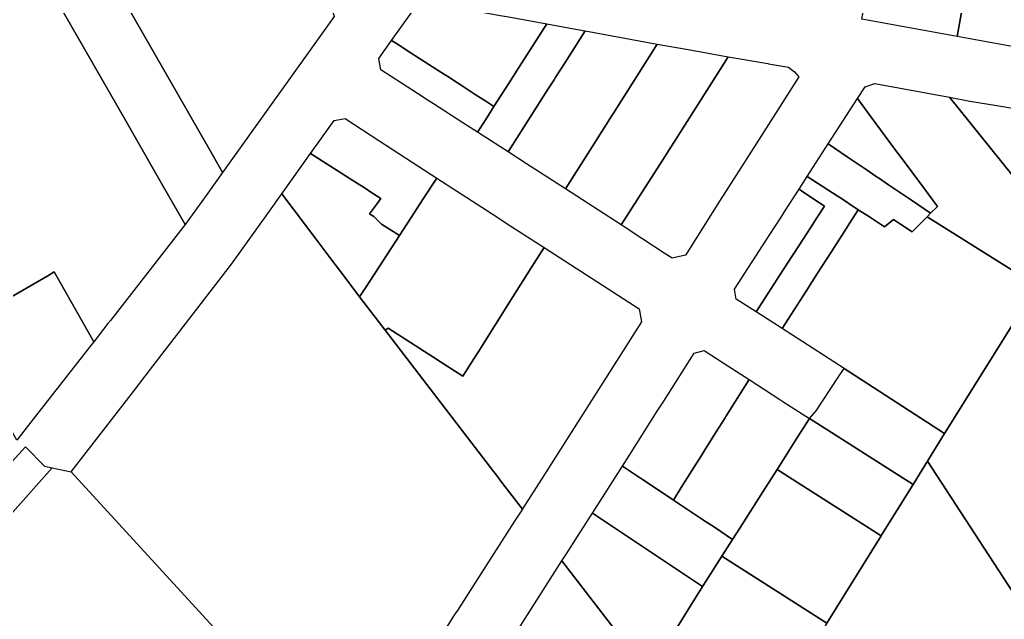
# Model space of a CAD drawing. Header units: metres. Extents: x 3 to 1005126, y 39 to 4383651.
# Drawn here: x 490109.2 to 490303.2, y 4370606 to 4370724.1 of the extents above; entities that cross this region are included whole.
import ezdxf

# ---------------------------------------------------------------- set-up
doc = ezdxf.new("R2010")
doc.units = ezdxf.units.M
doc.header["$MEASUREMENT"] = 0
doc.layers.add('TM_Llucmajor', color=7, linetype='Continuous')

msp = doc.modelspace()

# ---------------------------------------------------------------- linework, layer by layer
at = {"layer": 'TM_Llucmajor', "linetype": 'Continuous', "flags": 128}
for points in [[(490315.57, 4370716.88), (490293.91, 4370720.78), (490295.02, 4370727.02), (490295.32, 4370728.74), (490297.27, 4370739.72), (490297.52, 4370741.13), (490297.78, 4370742.58), (490298.56, 4370747), (490299.04, 4370749.7), (490299.37, 4370751.54), (490300.19, 4370756.18), (490309.83, 4370754.45), (490312.71, 4370753.93), (490321.97, 4370752.27), (490320.82, 4370745.91), (490320.27, 4370742.88), (490319.53, 4370738.76), (490319.11, 4370736.44), (490318.59, 4370733.57), (490316.91, 4370724.29), (490315.57, 4370716.88)], [(490110.48, 4370738.33), (490122.19, 4370736.23), (490125.29, 4370735.67), (490126.63, 4370733.33), (490128.63, 4370729.84), (490147.03, 4370697.71), (490149.14, 4370694.03), (490145.88, 4370689.48), (490141.78, 4370683.74), (490137.05, 4370691.99), (490131.98, 4370700.84), (490130.33, 4370703.71), (490121.73, 4370718.71), (490115.06, 4370730.35), (490111.74, 4370736.13), (490110.48, 4370738.33)], [(490125.29, 4370735.67), (490130.48, 4370734.74), (490170.28, 4370727.59), (490171.12, 4370724.75), (490149.14, 4370694.03), (490147.03, 4370697.71), (490128.63, 4370729.84), (490126.63, 4370733.33), (490125.29, 4370735.67)], [(490293.91, 4370720.78), (490275.1, 4370724.17), (490275.56, 4370726.75), (490276.2, 4370730.36), (490278.23, 4370730), (490284.17, 4370728.95), (490285.56, 4370728.7), (490287.94, 4370728.28), (490293.03, 4370727.37), (490295.02, 4370727.02), (490293.91, 4370720.78)], [(490183.39, 4370719.43), (490182.46, 4370720.03), (490187.08, 4370726.5), (490189.55, 4370727.54), (490203.87, 4370724.93), (490205.13, 4370724.7), (490213.05, 4370723.26), (490207.55, 4370714.69), (490205.61, 4370711.66), (490202.63, 4370707.02), (490200.82, 4370708.18), (490199.14, 4370709.26), (490196.37, 4370711.06), (490194.55, 4370712.24), (490193.86, 4370712.69), (490193.22, 4370713.1), (490192.91, 4370713.3), (490189.81, 4370715.3), (490186.14, 4370717.66), (490183.39, 4370719.43)], [(490205.4, 4370698.04), (490199.37, 4370701.93), (490200.99, 4370704.46), (490201.54, 4370705.32), (490202.63, 4370707.02), (490205.61, 4370711.66), (490207.55, 4370714.69), (490213.05, 4370723.26), (490218.36, 4370722.29), (490220.6, 4370721.88), (490218.34, 4370718.33), (490216.53, 4370715.5), (490214.85, 4370712.87), (490214.48, 4370712.28), (490213.32, 4370710.46), (490207.61, 4370701.51), (490205.4, 4370698.04)], [(490209.02, 4370695.71), (490205.4, 4370698.04), (490207.61, 4370701.51), (490213.32, 4370710.46), (490214.48, 4370712.28), (490214.85, 4370712.87), (490216.53, 4370715.5), (490218.34, 4370718.33), (490220.6, 4370721.88), (490234.82, 4370719.31), (490229.12, 4370710.34), (490227.76, 4370708.2), (490226.18, 4370705.71), (490225.78, 4370705.07), (490224.66, 4370703.31), (490221.97, 4370699.08), (490216.69, 4370690.76), (490209.02, 4370695.71)], [(490180.3, 4370714.24), (490179.91, 4370716.46), (490182.46, 4370720.03), (490183.39, 4370719.43), (490186.14, 4370717.66), (490189.81, 4370715.3), (490192.91, 4370713.3), (490193.22, 4370713.1), (490193.86, 4370712.69), (490194.55, 4370712.24), (490196.37, 4370711.06), (490199.14, 4370709.26), (490200.82, 4370708.18), (490202.63, 4370707.02), (490201.54, 4370705.32), (490200.99, 4370704.46), (490199.37, 4370701.93), (490196.47, 4370703.8), (490190.74, 4370707.5), (490189.65, 4370708.21), (490187.55, 4370709.56), (490186.47, 4370710.26), (490180.3, 4370714.24)], [(490227.7, 4370683.66), (490216.69, 4370690.76), (490221.97, 4370699.08), (490224.66, 4370703.31), (490225.78, 4370705.07), (490226.18, 4370705.71), (490227.76, 4370708.2), (490229.12, 4370710.34), (490234.82, 4370719.31), (490240.9, 4370718.2), (490248.77, 4370716.78), (490247.17, 4370714.26), (490235.42, 4370695.79), (490232.96, 4370691.93), (490227.7, 4370683.66)], [(490235.42, 4370695.79), (490247.17, 4370714.26), (490248.77, 4370716.78), (490256.57, 4370715.46), (490256.76, 4370715.43), (490260.66, 4370714.77), (490261.87, 4370713.81), (490262.7, 4370712.87), (490254.41, 4370699.85), (490249.33, 4370691.86), (490247.1, 4370688.36), (490240.61, 4370678.14), (490240.35, 4370677.74), (490237.75, 4370677.13), (490236.19, 4370678.14), (490231.76, 4370681.02), (490227.7, 4370683.66), (490232.96, 4370691.93), (490235.42, 4370695.79)], [(490315.2, 4370680.52), (490309.67, 4370671.69), (490287.98, 4370685.27), (490288.68, 4370685.98), (490290, 4370687.31), (490287.25, 4370691.02), (490282.65, 4370697.21), (490281.95, 4370698.16), (490279.71, 4370701.18), (490276.94, 4370704.91), (490274.24, 4370708.55), (490275.75, 4370710.89), (490277.65, 4370711.54), (490292.41, 4370708.82), (490315.2, 4370680.52)], [(490272.24, 4370697.09), (490268.49, 4370699.62), (490274.24, 4370708.55), (490276.94, 4370704.91), (490279.71, 4370701.18), (490281.95, 4370698.16), (490282.65, 4370697.21), (490287.25, 4370691.02), (490290, 4370687.31), (490288.68, 4370685.98), (490285.12, 4370688.4), (490283.16, 4370689.71), (490280.78, 4370691.32), (490280.36, 4370691.6), (490278.39, 4370692.93), (490278.16, 4370693.09), (490275.78, 4370694.71), (490272.24, 4370697.09)], [(490301.71, 4370707.18), (490308.3, 4370706.07), (490328.7, 4370702.57), (490319.33, 4370687.13), (490319.12, 4370686.78), (490315.2, 4370680.52), (490292.41, 4370708.82), (490296.41, 4370708.08), (490301.71, 4370707.18)], [(490174.84, 4370692.4), (490166.49, 4370697.72), (490171.13, 4370704.21), (490173.28, 4370704.62), (490179.96, 4370700.29), (490187.85, 4370695.18), (490191.36, 4370692.9), (490188.68, 4370688.78), (490186.29, 4370685.11), (490183.99, 4370681.57), (490180.49, 4370683.84), (490178.95, 4370685.31), (490178.12, 4370685.83), (490179.66, 4370687.99), (490180.31, 4370688.9), (490178.18, 4370690.27), (490177.43, 4370690.75), (490174.84, 4370692.4)], [(490273.01, 4370687.58), (490271.88, 4370688.32), (490269.35, 4370689.97), (490264.36, 4370693.22), (490268.49, 4370699.62), (490272.24, 4370697.09), (490275.78, 4370694.71), (490278.16, 4370693.09), (490278.39, 4370692.93), (490280.36, 4370691.6), (490280.78, 4370691.32), (490283.16, 4370689.71), (490285.12, 4370688.4), (490288.68, 4370685.98), (490287.98, 4370685.27), (490287.12, 4370684.41), (490285.8, 4370683.07), (490285.03, 4370682.3), (490282.77, 4370683.82), (490281.37, 4370684.76), (490279.61, 4370683.29), (490276.62, 4370685.24), (490274.41, 4370686.67), (490274.12, 4370686.86), (490273.01, 4370687.58)], [(490167.52, 4370680.91), (490160.81, 4370689.79), (490166.49, 4370697.72), (490174.84, 4370692.4), (490177.43, 4370690.75), (490178.18, 4370690.27), (490180.31, 4370688.9), (490179.66, 4370687.99), (490178.12, 4370685.83), (490178.95, 4370685.31), (490180.49, 4370683.84), (490183.99, 4370681.57), (490177.45, 4370671.51), (490176.15, 4370669.51), (490175.98, 4370669.73), (490172.39, 4370674.48), (490170.31, 4370677.23), (490167.52, 4370680.91)], [(490181.2, 4370662.92), (490176.15, 4370669.51), (490177.45, 4370671.51), (490183.99, 4370681.57), (490186.29, 4370685.11), (490188.68, 4370688.78), (490191.36, 4370692.9), (490202.27, 4370685.83), (490205.92, 4370683.46), (490212.49, 4370679.2), (490209.98, 4370675.23), (490206.37, 4370669.5), (490199.5, 4370658.59), (490198.67, 4370657.28), (490196.48, 4370653.86), (490191.56, 4370657.03), (490191.5, 4370657.07), (490181.8, 4370663.32), (490181.2, 4370662.92)], [(490259.41, 4370663.25), (490254.29, 4370666.52), (490259.05, 4370673.89), (490261.33, 4370677.42), (490261.74, 4370678.05), (490264.39, 4370682.15), (490265, 4370683.09), (490266.28, 4370685.07), (490267.77, 4370687.38), (490266.59, 4370688.16), (490263.51, 4370690.21), (490262.75, 4370690.72), (490264.36, 4370693.22), (490269.35, 4370689.97), (490271.88, 4370688.32), (490273.01, 4370687.58), (490274.12, 4370686.86), (490274.41, 4370686.67), (490272.74, 4370684.07), (490271.15, 4370681.58), (490269.18, 4370678.5), (490268.09, 4370676.8), (490266.4, 4370674.15), (490264.13, 4370670.61), (490259.41, 4370663.25)], [(490254.29, 4370666.52), (490250.34, 4370669.05), (490250.03, 4370670.99), (490256.27, 4370680.67), (490257.98, 4370683.32), (490259.33, 4370685.42), (490259.94, 4370686.36), (490262.75, 4370690.72), (490263.51, 4370690.21), (490266.59, 4370688.16), (490267.77, 4370687.38), (490266.28, 4370685.07), (490265, 4370683.09), (490264.39, 4370682.15), (490261.74, 4370678.05), (490261.33, 4370677.42), (490259.05, 4370673.89), (490254.29, 4370666.52)], [(490271.61, 4370655.37), (490259.41, 4370663.25), (490264.13, 4370670.61), (490266.4, 4370674.15), (490268.09, 4370676.8), (490269.18, 4370678.5), (490271.15, 4370681.58), (490272.74, 4370684.07), (490274.41, 4370686.67), (490276.62, 4370685.24), (490279.61, 4370683.29), (490281.37, 4370684.76), (490282.77, 4370683.82), (490285.03, 4370682.3), (490285.8, 4370683.07), (490287.12, 4370684.41), (490287.98, 4370685.27), (490309.67, 4370671.69), (490309.31, 4370671.12), (490291.43, 4370642.56), (490271.61, 4370655.37)], [(490316.19, 4370679.04), (490316.45, 4370679.3), (490316.59, 4370679.1), (490325.26, 4370666.69), (490329.52, 4370660.59), (490346.66, 4370636.19), (490389.58, 4370575.94), (490387.4, 4370573.3), (490359.55, 4370527.51), (490358.04, 4370529.81), (490288.07, 4370637.12), (490291.43, 4370642.56), (490309.31, 4370671.12), (490309.67, 4370671.69), (490315.2, 4370680.52), (490316.19, 4370679.04)], [(490202.59, 4370635.03), (490181.2, 4370662.92), (490181.8, 4370663.32), (490191.5, 4370657.07), (490191.56, 4370657.03), (490196.48, 4370653.86), (490198.67, 4370657.28), (490199.5, 4370658.59), (490206.37, 4370669.5), (490209.98, 4370675.23), (490212.49, 4370679.2), (490231.21, 4370667.16), (490231.73, 4370664.59), (490214.27, 4370637.19), (490212.56, 4370634.5), (490208.26, 4370627.76), (490208.22, 4370627.69), (490205.3, 4370631.49), (490204.39, 4370632.68), (490202.91, 4370634.61), (490202.59, 4370635.03)], [(490099.07, 4370657.9), (490098.92, 4370658.16), (490097.58, 4370660.49), (490096.16, 4370662.96), (490102.83, 4370666.82), (490114.69, 4370673.67), (490115.97, 4370674.41), (490123.74, 4370660.64), (490123.43, 4370660.24), (490122.93, 4370659.61), (490112.29, 4370645.98), (490108.62, 4370641.28), (490102.22, 4370652.42), (490101.75, 4370653.24), (490099.07, 4370657.9)], [(490237.99, 4370629.48), (490234.4, 4370631.87), (490231.51, 4370633.79), (490227.93, 4370636.17), (490229.31, 4370638.34), (490234.81, 4370646.97), (490236.08, 4370648.97), (490242.09, 4370658.41), (490244.02, 4370658.91), (490247.8, 4370656.48), (490252.89, 4370653.2), (490248.34, 4370645.95), (490248.18, 4370645.7), (490246.44, 4370642.92), (490245.64, 4370641.65), (490244.92, 4370640.51), (490244.34, 4370639.58), (490243.52, 4370638.28), (490242.02, 4370635.89), (490239.52, 4370631.92), (490237.99, 4370629.48)], [(490285.24, 4370632.53), (490264.8, 4370645.54), (490266.12, 4370647.03), (490270.53, 4370653.78), (490271.61, 4370655.37), (490291.43, 4370642.56), (490285.43, 4370632.84), (490285.24, 4370632.53)], [(490249.64, 4370621.73), (490246.06, 4370624.11), (490244.33, 4370625.26), (490241.97, 4370626.83), (490237.99, 4370629.48), (490239.52, 4370631.92), (490242.02, 4370635.89), (490243.52, 4370638.28), (490244.34, 4370639.58), (490244.92, 4370640.51), (490245.64, 4370641.65), (490246.44, 4370642.92), (490248.18, 4370645.7), (490248.34, 4370645.95), (490252.89, 4370653.2), (490258.94, 4370649.31), (490259.76, 4370648.78), (490264.8, 4370645.54), (490263.04, 4370642.77), (490262.34, 4370641.68), (490259.68, 4370637.49), (490258.42, 4370635.52), (490255.6, 4370631.09), (490251.05, 4370623.94), (490249.64, 4370621.73)], [(490278.93, 4370622.46), (490258.42, 4370635.52), (490259.68, 4370637.49), (490262.34, 4370641.68), (490263.04, 4370642.77), (490264.8, 4370645.54), (490285.24, 4370632.53), (490279.09, 4370622.71), (490278.93, 4370622.46)], [(490177.36, 4370594.19), (490180.51, 4370597.9), (490185.46, 4370591.97), (490189.09, 4370587.68), (490188.58, 4370587.11), (490185.04, 4370583.24), (490133.5, 4370527.07), (490106.03, 4370558.22), (490076.48, 4370591.72), (490077.6, 4370592.98), (490080.28, 4370596.01), (490107.77, 4370627.02), (490115.56, 4370635.81), (490119.3, 4370635.02), (490144.51, 4370607.51), (490167.47, 4370582.51), (490177.36, 4370594.19)], [(490243.73, 4370612.45), (490222.02, 4370626.89), (490227.93, 4370636.17), (490231.51, 4370633.79), (490234.4, 4370631.87), (490237.99, 4370629.48), (490241.97, 4370626.83), (490244.33, 4370625.26), (490246.06, 4370624.11), (490249.64, 4370621.73), (490247.54, 4370618.43), (490244.44, 4370613.57), (490243.73, 4370612.45)], [(490268.25, 4370605.24), (490247.54, 4370618.43), (490249.64, 4370621.73), (490251.05, 4370623.94), (490255.6, 4370631.09), (490258.42, 4370635.52), (490278.93, 4370622.46), (490268.25, 4370605.24)], [(490242.2, 4370610.05), (490233.97, 4370596.78), (490233.11, 4370595.38), (490230.29, 4370599.02), (490228.18, 4370601.76), (490216.03, 4370617.5), (490216.9, 4370618.86), (490219.11, 4370622.32), (490222.02, 4370626.89), (490243.73, 4370612.45), (490242.2, 4370610.05)], [(490249.38, 4370574.43), (490233.11, 4370595.38), (490233.97, 4370596.78), (490242.2, 4370610.05), (490244.44, 4370613.57), (490247.54, 4370618.43), (490268.25, 4370605.24), (490267.84, 4370604.58), (490249.64, 4370574.83), (490249.38, 4370574.43)], [(490210.13, 4370563.41), (490193.58, 4370582.36), (490196.82, 4370587.31), (490205.59, 4370601.08), (490207.41, 4370603.95), (490216.03, 4370617.5), (490228.18, 4370601.76), (490230.29, 4370599.02), (490233.11, 4370595.38), (490249.38, 4370574.43), (490229.05, 4370542.48), (490228.66, 4370541.85), (490210.13, 4370563.41)]]:
    msp.add_lwpolyline(points, close=True, dxfattribs=at)
for points in [[(490108.92, 4370738.61), (490110.48, 4370738.33), (490111.74, 4370736.13), (490115.06, 4370730.35), (490121.73, 4370718.71), (490130.33, 4370703.71), (490131.98, 4370700.84), (490137.05, 4370691.99), (490141.78, 4370683.74), (490127.03, 4370664.86), (490126.53, 4370664.23), (490123.74, 4370660.64), (490115.97, 4370674.41), (490114.69, 4370673.67), (490102.83, 4370666.82)], [(490167.47, 4370582.51), (490144.51, 4370607.51), (490119.3, 4370635.02), (490131.1, 4370650.3), (490134.72, 4370654.98), (490150.91, 4370675.95), (490158.06, 4370685.94), (490160.81, 4370689.79), (490167.52, 4370680.91), (490170.31, 4370677.23), (490172.39, 4370674.48), (490175.98, 4370669.73), (490176.15, 4370669.51), (490181.2, 4370662.92), (490202.59, 4370635.03), (490202.91, 4370634.61), (490204.39, 4370632.68), (490205.3, 4370631.49), (490208.22, 4370627.69), (490206.69, 4370625.32), (490197.46, 4370610.93), (490195.41, 4370607.74), (490195, 4370607.1), (490185.6, 4370592.19)], [(490059.29, 4370583.85), (490099.44, 4370628.23), (490100.33, 4370629.22), (490104.9, 4370634.14), (490110.33, 4370639.96), (490114.03, 4370636.13), (490115.56, 4370635.81), (490107.77, 4370627.02), (490080.28, 4370596.01)], [(490268.25, 4370605.24), (490278.93, 4370622.46), (490279.09, 4370622.71), (490285.24, 4370632.53), (490285.43, 4370632.84), (490288.07, 4370637.12), (490358.04, 4370529.81)]]:
    msp.add_lwpolyline(points, dxfattribs=at)

doc.saveas('drawing.dxf')
